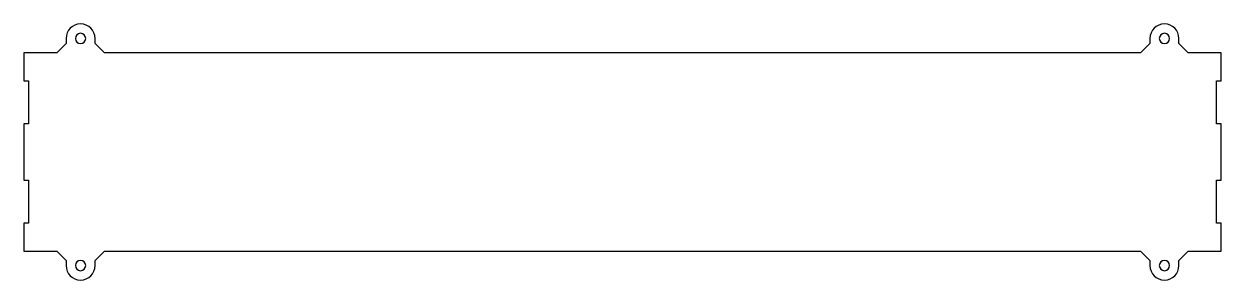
# Model space of a CAD drawing. Header units: inches. Extents: x -2.2 to 29.8, y -0.8 to 6.1.
import ezdxf

# ---------------------------------------------------------------- set-up
doc = ezdxf.new("R2010")
doc.units = ezdxf.units.IN

msp = doc.modelspace()

# ---------------------------------------------------------------- linework, layer by layer
at = {"layer": 'INTERIOR_PROFILES', "extrusion": (0, 0, -1)}
for centre in [(0.6375, 5.6875), (-28.335, 5.6875), (0.6375, -0.3875), (-28.335, -0.3875)]:
    msp.add_circle(centre, 0.1375, dxfattribs=at)
at = {"layer": 'OUTER_PROFILES'}
msp.add_lwpolyline([(-1.025, 5.55), (-1.275, 5.3), (-2.15125, 5.3), (-2.15125, 4.55), (-2.025, 4.55), (-2.025, 3.4), (-2.15125, 3.4), (-2.15125, 1.9), (-2.025, 1.9), (-2.025, 0.75), (-2.15125, 0.75), (-2.15125, 0), (-1.275, 0), (-1.025, -0.25), (-1.025, -0.3875, 1), (-0.25, -0.3875), (-0.25, -0.25), (0, 0), (27.6975, 0), (27.9475, -0.25), (27.9475, -0.3875, 1), (28.7225, -0.3875), (28.7225, -0.25), (28.9725, 0), (29.84875, 0), (29.84875, 0.75), (29.7225, 0.75), (29.7225, 1.9), (29.84875, 1.9), (29.84875, 3.4), (29.7225, 3.4), (29.7225, 4.55), (29.84875, 4.55), (29.84875, 5.3), (28.9725, 5.3), (28.7225, 5.55), (28.7225, 5.6875, 1), (27.9475, 5.6875), (27.9475, 5.55), (27.6975, 5.3), (0, 5.3), (-0.25, 5.55), (-0.25, 5.6875, 1), (-1.025, 5.6875)], format="xyb", close=True, dxfattribs=at)

doc.saveas('drawing.dxf')
